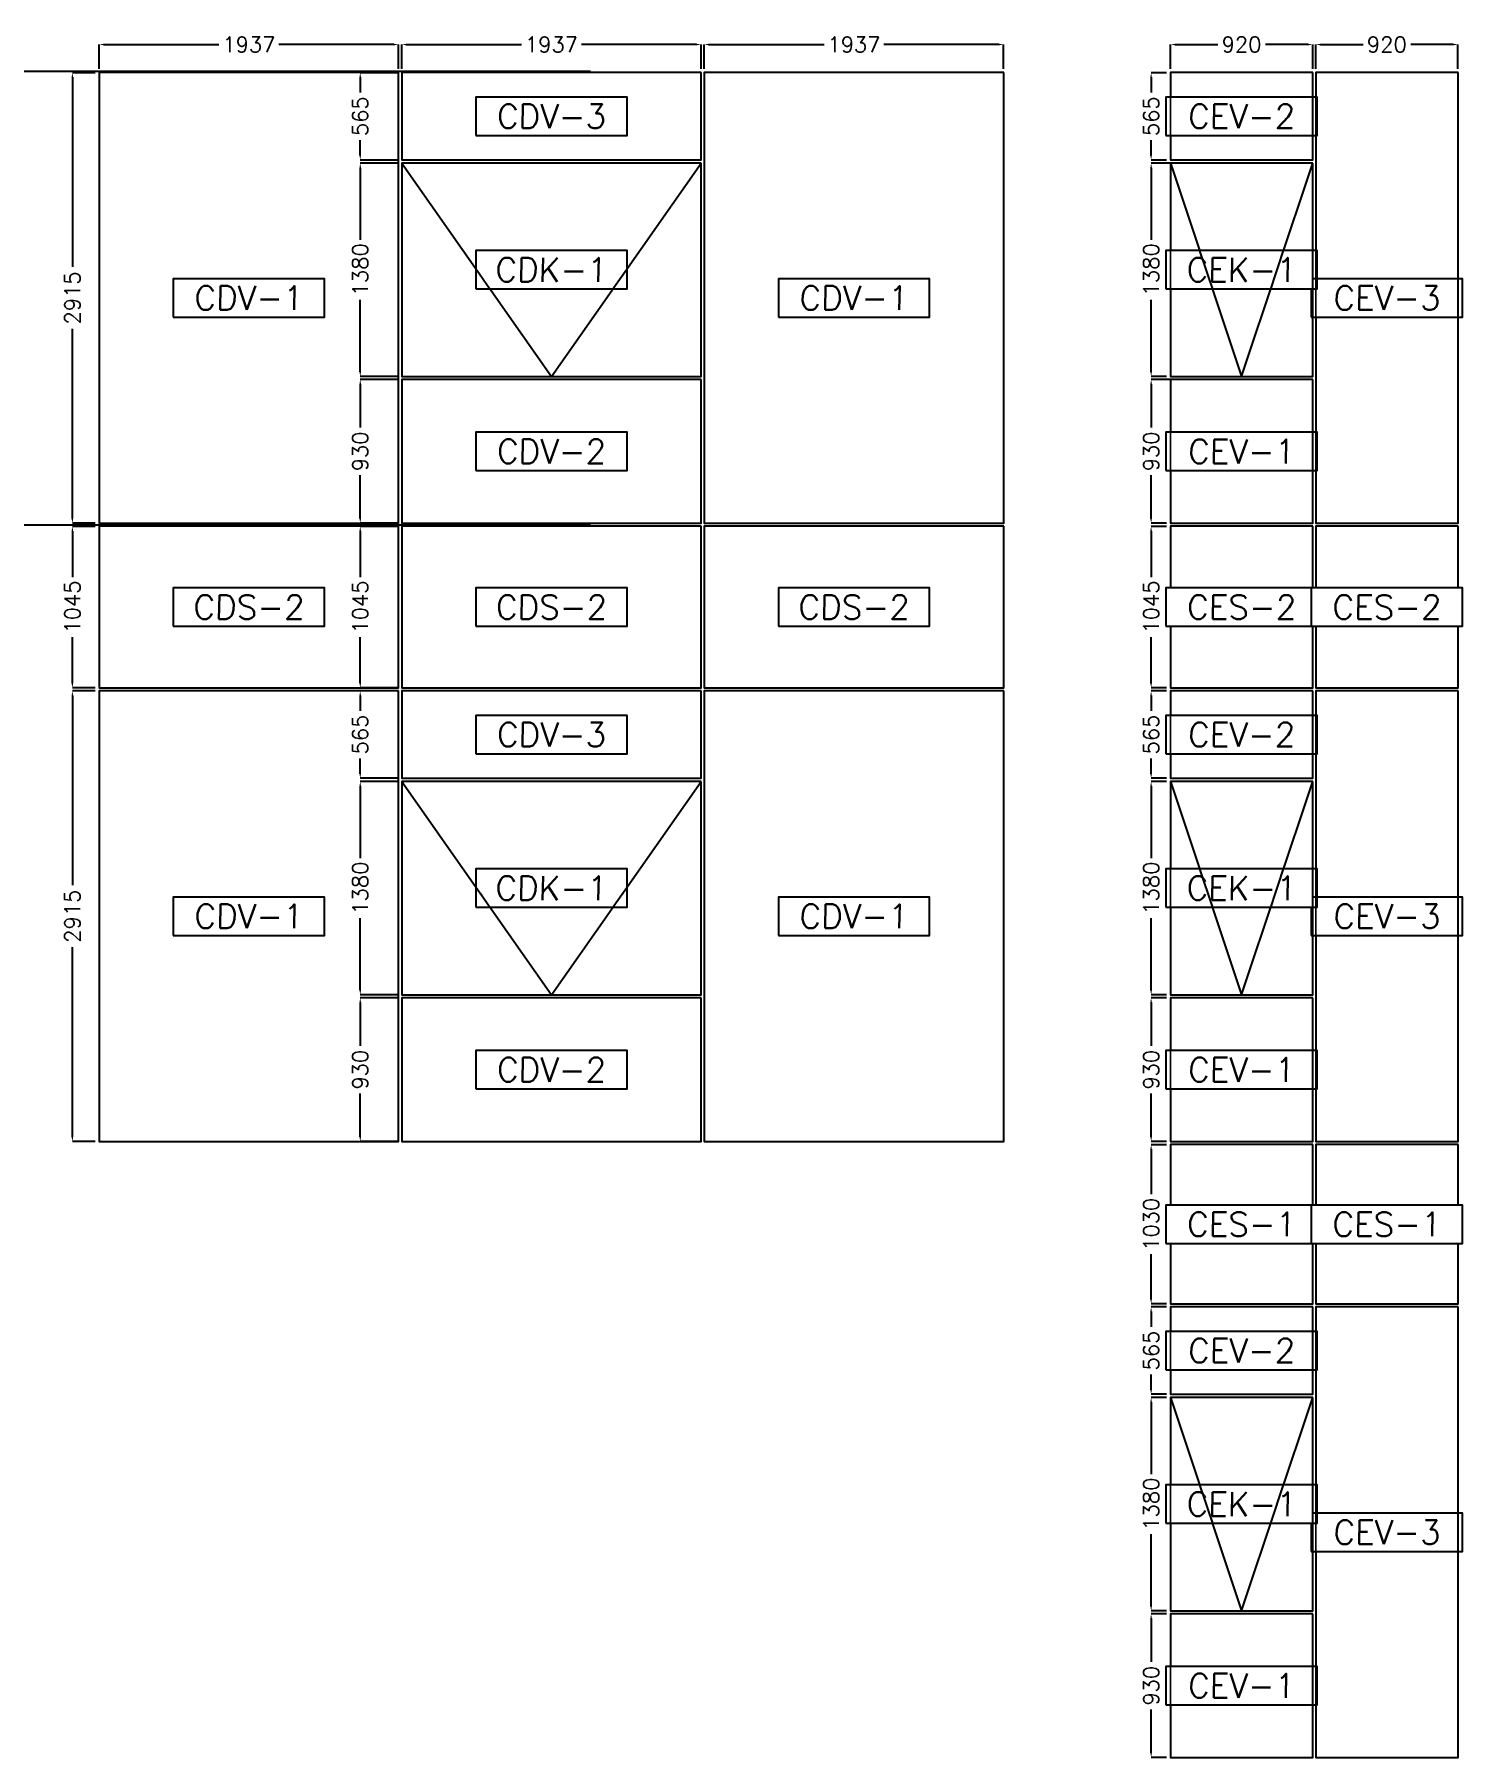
# Model space of a CAD drawing. Header units: millimetres. Extents: x -33420 to 34864, y -1491 to 37154.
# Drawn here: x 24457 to 33694, y 24224 to 35371 of the extents above; entities that cross this region are included whole.
import ezdxf

# ---------------------------------------------------------------- set-up
doc = ezdxf.new("R2010")
doc.units = ezdxf.units.MM
doc.layers.add('- ÖLÇÜ', color=7, linetype='Continuous', lineweight=9)
for name, color, linetype in [('--- CEPHE KANAT CAM', 80, 'Continuous'), ('--- CEPHE VS-CAM', 140, 'Continuous'), ('--- KODLAMA', 7, 'Continuous')]:
    doc.layers.add(name, color=color, linetype=linetype)
doc.styles.add('RomanS', font='romans.shx')
doc.styles.add('STL', font='txt.shx', dxfattribs={"oblique": 1})
doc.dimstyles.new('KOMP-ÖLÇÜ', dxfattribs={"dimtxt": 50, "dimasz": 30, "dimexe": 0.18, "dimexo": 25, "dimgap": 25, "dimtad": 0, "dimdec": 0, "dimzin": 0, "dimdsep": 46, "dimtxsty": 'RomanS', "dimcen": 0.09, "dimclrt": 256, "dimadec": 0, "dimazin": 0, "dimtfac": 1, "dimtdec": 0, "dimtofl": 0, "dimtmove": 0, "dimatfit": 3, "dimfxl": 1, "dimtolj": 1, "dimtzin": 0, "dimarcsym": 0})

# ---------------------------------------------------------------- blocks, each defined once
blk = doc.blocks.new('*D375')
at = {"layer": '- ÖLÇÜ', "color": 0, "linetype": 'Continuous', "lineweight": -2, "transparency": 16777216}
for p, q in [((24850, 31124), (24702, 31124)), ((24702, 31094), (24702, 29868)), ((24702, 28239), (24702, 29466)), ((24850, 28209), (24702, 28209))]:
    blk.add_line(p, q, dxfattribs=at)
at = {"layer": '- ÖLÇÜ', "color": 0, "linetype": 'Continuous', "transparency": 16777216}
for points in [[(24697, 31094), (24707, 31094), (24702, 31124)], [(24697, 28239), (24707, 28239), (24702, 28209)]]:
    blk.add_solid(points, dxfattribs=at)
at = {"layer": 'Defpoints', "color": 0, "linetype": 'Continuous', "transparency": 16777216}
for p in [(24702, 31124), (24875, 31124), (24875, 28209)]:
    blk.add_point(p, dxfattribs=at)
at = {"layer": '- ÖLÇÜ', "linetype": 'Continuous', "transparency": 16777216, "insert": (24702, 29667), "char_height": 100, "attachment_point": 5, "rotation": 90, "style": 'RomanS'}
blk.add_mtext('\\A1;2915', dxfattribs=at)
blk = doc.blocks.new('*D305')
at = {"layer": '- ÖLÇÜ', "color": 0, "linetype": 'Continuous', "lineweight": -2, "transparency": 16777216}
for p, q in [((24850, 32189), (24702, 32189)), ((24702, 32159), (24702, 31861)), ((24702, 31174), (24702, 31473)), ((24850, 31144), (24702, 31144))]:
    blk.add_line(p, q, dxfattribs=at)
at = {"layer": '- ÖLÇÜ', "color": 0, "linetype": 'Continuous', "transparency": 16777216}
for points in [[(24697, 32159), (24707, 32159), (24702, 32189)], [(24697, 31174), (24707, 31174), (24702, 31144)]]:
    blk.add_solid(points, dxfattribs=at)
at = {"layer": 'Defpoints', "color": 0, "linetype": 'Continuous', "transparency": 16777216}
for p in [(24702, 32189), (24875, 32189), (24875, 31144)]:
    blk.add_point(p, dxfattribs=at)
at = {"layer": '- ÖLÇÜ', "linetype": 'Continuous', "transparency": 16777216, "insert": (24702, 31667), "char_height": 100, "attachment_point": 5, "rotation": 90, "style": 'RomanS'}
blk.add_mtext('\\A1;1045', dxfattribs=at)
blk = doc.blocks.new('*D14')
at = {"layer": '- ÖLÇÜ', "color": 0, "linetype": 'Continuous', "lineweight": -2, "transparency": 16777216}
for p, q in [((24875, 35149), (24875, 35306)), ((24905, 35306), (25650, 35306)), ((26782, 35306), (26038, 35306)), ((26812, 35149), (26812, 35306))]:
    blk.add_line(p, q, dxfattribs=at)
at = {"layer": '- ÖLÇÜ', "color": 0, "linetype": 'Continuous', "transparency": 16777216}
for points in [[(24905, 35311), (24905, 35301), (24875, 35306)], [(26782, 35311), (26782, 35301), (26812, 35306)]]:
    blk.add_solid(points, dxfattribs=at)
at = {"layer": 'Defpoints', "color": 0, "linetype": 'Continuous', "transparency": 16777216}
for p in [(26812, 35306), (24875, 35124), (26812, 35124)]:
    blk.add_point(p, dxfattribs=at)
at = {"layer": '- ÖLÇÜ', "linetype": 'Continuous', "transparency": 16777216, "insert": (25844, 35306), "char_height": 100, "attachment_point": 5, "style": 'RomanS'}
blk.add_mtext('\\A1;1937', dxfattribs=at)
blk = doc.blocks.new('*D306')
at = {"layer": '- ÖLÇÜ', "color": 0, "linetype": 'Continuous', "lineweight": -2, "transparency": 16777216}
for p, q in [((26832, 35149), (26832, 35306)), ((26862, 35306), (27607, 35306)), ((28739, 35306), (27995, 35306)), ((28769, 35149), (28769, 35306))]:
    blk.add_line(p, q, dxfattribs=at)
at = {"layer": '- ÖLÇÜ', "color": 0, "linetype": 'Continuous', "transparency": 16777216}
for points in [[(26862, 35311), (26862, 35301), (26832, 35306)], [(28739, 35311), (28739, 35301), (28769, 35306)]]:
    blk.add_solid(points, dxfattribs=at)
at = {"layer": 'Defpoints', "color": 0, "linetype": 'Continuous', "transparency": 16777216}
for p in [(28769, 35306), (26832, 35124), (28769, 35124)]:
    blk.add_point(p, dxfattribs=at)
at = {"layer": '- ÖLÇÜ', "linetype": 'Continuous', "transparency": 16777216, "insert": (27801, 35306), "char_height": 100, "attachment_point": 5, "style": 'RomanS'}
blk.add_mtext('\\A1;1937', dxfattribs=at)
blk = doc.blocks.new('*D307')
at = {"layer": '- ÖLÇÜ', "color": 0, "linetype": 'Continuous', "lineweight": -2, "transparency": 16777216}
for p, q in [((28789, 35149), (28789, 35306)), ((28819, 35306), (29564, 35306)), ((30696, 35306), (29952, 35306)), ((30726, 35149), (30726, 35306))]:
    blk.add_line(p, q, dxfattribs=at)
at = {"layer": '- ÖLÇÜ', "color": 0, "linetype": 'Continuous', "transparency": 16777216}
for points in [[(28819, 35311), (28819, 35301), (28789, 35306)], [(30696, 35311), (30696, 35301), (30726, 35306)]]:
    blk.add_solid(points, dxfattribs=at)
at = {"layer": 'Defpoints', "color": 0, "linetype": 'Continuous', "transparency": 16777216}
for p in [(30726, 35306), (28789, 35124), (30726, 35124)]:
    blk.add_point(p, dxfattribs=at)
at = {"layer": '- ÖLÇÜ', "linetype": 'Continuous', "transparency": 16777216, "insert": (29758, 35306), "char_height": 100, "attachment_point": 5, "style": 'RomanS'}
blk.add_mtext('\\A1;1937', dxfattribs=at)
blk = doc.blocks.new('*D308')
at = {"layer": '- ÖLÇÜ', "color": 0, "linetype": 'Continuous', "lineweight": -2, "transparency": 16777216}
for p, q in [((31805, 35149), (31805, 35306)), ((31835, 35306), (32112, 35306)), ((32695, 35306), (32419, 35306)), ((32725, 35149), (32725, 35306))]:
    blk.add_line(p, q, dxfattribs=at)
at = {"layer": '- ÖLÇÜ', "color": 0, "linetype": 'Continuous', "transparency": 16777216}
for points in [[(31835, 35311), (31835, 35301), (31805, 35306)], [(32695, 35311), (32695, 35301), (32725, 35306)]]:
    blk.add_solid(points, dxfattribs=at)
at = {"layer": 'Defpoints', "color": 0, "linetype": 'Continuous', "transparency": 16777216}
for p in [(32725, 35306), (31805, 35124), (32725, 35124)]:
    blk.add_point(p, dxfattribs=at)
at = {"layer": '- ÖLÇÜ', "linetype": 'Continuous', "transparency": 16777216, "insert": (32265, 35306), "char_height": 100, "attachment_point": 5, "style": 'RomanS'}
blk.add_mtext('\\A1;920', dxfattribs=at)
blk = doc.blocks.new('*D309')
at = {"layer": '- ÖLÇÜ', "color": 0, "linetype": 'Continuous', "lineweight": -2, "transparency": 16777216}
for p, q in [((32745, 35149), (32745, 35306)), ((32775, 35306), (33052, 35306)), ((33635, 35306), (33359, 35306)), ((33665, 35149), (33665, 35306))]:
    blk.add_line(p, q, dxfattribs=at)
at = {"layer": '- ÖLÇÜ', "color": 0, "linetype": 'Continuous', "transparency": 16777216}
for points in [[(32775, 35311), (32775, 35301), (32745, 35306)], [(33635, 35311), (33635, 35301), (33665, 35306)]]:
    blk.add_solid(points, dxfattribs=at)
at = {"layer": 'Defpoints', "color": 0, "linetype": 'Continuous', "transparency": 16777216}
for p in [(33665, 35306), (32745, 35124), (33665, 35124)]:
    blk.add_point(p, dxfattribs=at)
at = {"layer": '- ÖLÇÜ', "linetype": 'Continuous', "transparency": 16777216, "insert": (33205, 35306), "char_height": 100, "attachment_point": 5, "style": 'RomanS'}
blk.add_mtext('\\A1;920', dxfattribs=at)
blk = doc.blocks.new('*D15')
at = {"layer": '- ÖLÇÜ', "color": 0, "linetype": 'Continuous', "lineweight": -2, "transparency": 16777216}
for p, q in [((24850, 35124), (24702, 35124)), ((24702, 35094), (24702, 33868)), ((24702, 32239), (24702, 33466)), ((24850, 32209), (24702, 32209))]:
    blk.add_line(p, q, dxfattribs=at)
at = {"layer": '- ÖLÇÜ', "color": 0, "linetype": 'Continuous', "transparency": 16777216}
for points in [[(24697, 35094), (24707, 35094), (24702, 35124)], [(24697, 32239), (24707, 32239), (24702, 32209)]]:
    blk.add_solid(points, dxfattribs=at)
at = {"layer": 'Defpoints', "color": 0, "linetype": 'Continuous', "transparency": 16777216}
for p in [(24702, 35124), (24875, 35124), (24875, 32209)]:
    blk.add_point(p, dxfattribs=at)
at = {"layer": '- ÖLÇÜ', "linetype": 'Continuous', "transparency": 16777216, "insert": (24702, 33667), "char_height": 100, "attachment_point": 5, "rotation": 90, "style": 'RomanS'}
blk.add_mtext('\\A1;2915', dxfattribs=at)
blk = doc.blocks.new('*D318')
at = {"layer": '- ÖLÇÜ', "color": 0, "linetype": 'Continuous', "lineweight": -2, "transparency": 16777216}
for p, q in [((26807, 29139), (26564, 29139)), ((26564, 29109), (26564, 28828)), ((26564, 28239), (26564, 28521)), ((26807, 28209), (26564, 28209))]:
    blk.add_line(p, q, dxfattribs=at)
at = {"layer": '- ÖLÇÜ', "color": 0, "linetype": 'Continuous', "transparency": 16777216}
for points in [[(26559, 29109), (26569, 29109), (26564, 29139)], [(26559, 28239), (26569, 28239), (26564, 28209)]]:
    blk.add_solid(points, dxfattribs=at)
at = {"layer": 'Defpoints', "color": 0, "linetype": 'Continuous', "transparency": 16777216}
for p in [(26564, 29139), (26832, 29139), (26832, 28209)]:
    blk.add_point(p, dxfattribs=at)
at = {"layer": '- ÖLÇÜ', "linetype": 'Continuous', "transparency": 16777216, "insert": (26564, 28674), "char_height": 100, "attachment_point": 5, "rotation": 90, "style": 'RomanS'}
blk.add_mtext('\\A1;930', dxfattribs=at)
blk = doc.blocks.new('*D319')
at = {"layer": '- ÖLÇÜ', "color": 0, "linetype": 'Continuous', "lineweight": -2, "transparency": 16777216}
for p, q in [((26807, 30539), (26564, 30539)), ((26564, 30509), (26564, 30043)), ((26564, 29189), (26564, 29655)), ((26807, 29159), (26564, 29159))]:
    blk.add_line(p, q, dxfattribs=at)
at = {"layer": '- ÖLÇÜ', "color": 0, "linetype": 'Continuous', "transparency": 16777216}
for points in [[(26559, 30509), (26569, 30509), (26564, 30539)], [(26559, 29189), (26569, 29189), (26564, 29159)]]:
    blk.add_solid(points, dxfattribs=at)
at = {"layer": 'Defpoints', "color": 0, "linetype": 'Continuous', "transparency": 16777216}
for p in [(26564, 30539), (26832, 30539), (26832, 29159)]:
    blk.add_point(p, dxfattribs=at)
at = {"layer": '- ÖLÇÜ', "linetype": 'Continuous', "transparency": 16777216, "insert": (26564, 29849), "char_height": 100, "attachment_point": 5, "rotation": 90, "style": 'RomanS'}
blk.add_mtext('\\A1;1380', dxfattribs=at)
blk = doc.blocks.new('*D320')
at = {"layer": '- ÖLÇÜ', "color": 0, "linetype": 'Continuous', "lineweight": -2, "transparency": 16777216}
for p, q in [((26807, 31124), (26564, 31124)), ((26564, 31094), (26564, 30995)), ((26564, 30589), (26564, 30688)), ((26807, 30559), (26564, 30559))]:
    blk.add_line(p, q, dxfattribs=at)
at = {"layer": '- ÖLÇÜ', "color": 0, "linetype": 'Continuous', "transparency": 16777216}
for points in [[(26559, 31094), (26569, 31094), (26564, 31124)], [(26559, 30589), (26569, 30589), (26564, 30559)]]:
    blk.add_solid(points, dxfattribs=at)
at = {"layer": 'Defpoints', "color": 0, "linetype": 'Continuous', "transparency": 16777216}
for p in [(26564, 31124), (26832, 31124), (26832, 30559)]:
    blk.add_point(p, dxfattribs=at)
at = {"layer": '- ÖLÇÜ', "linetype": 'Continuous', "transparency": 16777216, "insert": (26564, 30842), "char_height": 100, "attachment_point": 5, "rotation": 90, "style": 'RomanS'}
blk.add_mtext('\\A1;565', dxfattribs=at)
blk = doc.blocks.new('*D321')
at = {"layer": '- ÖLÇÜ', "color": 0, "linetype": 'Continuous', "lineweight": -2, "transparency": 16777216}
for p, q in [((26807, 32189), (26564, 32189)), ((26564, 32159), (26564, 31861)), ((26564, 31174), (26564, 31473)), ((26807, 31144), (26564, 31144))]:
    blk.add_line(p, q, dxfattribs=at)
at = {"layer": '- ÖLÇÜ', "color": 0, "linetype": 'Continuous', "transparency": 16777216}
for points in [[(26559, 32159), (26569, 32159), (26564, 32189)], [(26559, 31174), (26569, 31174), (26564, 31144)]]:
    blk.add_solid(points, dxfattribs=at)
at = {"layer": 'Defpoints', "color": 0, "linetype": 'Continuous', "transparency": 16777216}
for p in [(26564, 32189), (26832, 32189), (26832, 31144)]:
    blk.add_point(p, dxfattribs=at)
at = {"layer": '- ÖLÇÜ', "linetype": 'Continuous', "transparency": 16777216, "insert": (26564, 31667), "char_height": 100, "attachment_point": 5, "rotation": 90, "style": 'RomanS'}
blk.add_mtext('\\A1;1045', dxfattribs=at)
blk = doc.blocks.new('*D322')
at = {"layer": '- ÖLÇÜ', "color": 0, "linetype": 'Continuous', "lineweight": -2, "transparency": 16777216}
for p, q in [((26807, 33139), (26564, 33139)), ((26564, 33109), (26564, 32828)), ((26564, 32239), (26564, 32521)), ((26807, 32209), (26564, 32209))]:
    blk.add_line(p, q, dxfattribs=at)
at = {"layer": '- ÖLÇÜ', "color": 0, "linetype": 'Continuous', "transparency": 16777216}
for points in [[(26559, 33109), (26569, 33109), (26564, 33139)], [(26559, 32239), (26569, 32239), (26564, 32209)]]:
    blk.add_solid(points, dxfattribs=at)
at = {"layer": 'Defpoints', "color": 0, "linetype": 'Continuous', "transparency": 16777216}
for p in [(26564, 33139), (26832, 33139), (26832, 32209)]:
    blk.add_point(p, dxfattribs=at)
at = {"layer": '- ÖLÇÜ', "linetype": 'Continuous', "transparency": 16777216, "insert": (26564, 32674), "char_height": 100, "attachment_point": 5, "rotation": 90, "style": 'RomanS'}
blk.add_mtext('\\A1;930', dxfattribs=at)
blk = doc.blocks.new('*D323')
at = {"layer": '- ÖLÇÜ', "color": 0, "linetype": 'Continuous', "lineweight": -2, "transparency": 16777216}
for p, q in [((26807, 34539), (26564, 34539)), ((26564, 34509), (26564, 34043)), ((26564, 33189), (26564, 33655)), ((26807, 33159), (26564, 33159))]:
    blk.add_line(p, q, dxfattribs=at)
at = {"layer": '- ÖLÇÜ', "color": 0, "linetype": 'Continuous', "transparency": 16777216}
for points in [[(26559, 34509), (26569, 34509), (26564, 34539)], [(26559, 33189), (26569, 33189), (26564, 33159)]]:
    blk.add_solid(points, dxfattribs=at)
at = {"layer": 'Defpoints', "color": 0, "linetype": 'Continuous', "transparency": 16777216}
for p in [(26564, 34539), (26832, 34539), (26832, 33159)]:
    blk.add_point(p, dxfattribs=at)
at = {"layer": '- ÖLÇÜ', "linetype": 'Continuous', "transparency": 16777216, "insert": (26564, 33849), "char_height": 100, "attachment_point": 5, "rotation": 90, "style": 'RomanS'}
blk.add_mtext('\\A1;1380', dxfattribs=at)
blk = doc.blocks.new('*D324')
at = {"layer": '- ÖLÇÜ', "color": 0, "linetype": 'Continuous', "lineweight": -2, "transparency": 16777216}
for p, q in [((26807, 35124), (26564, 35124)), ((26564, 35094), (26564, 34995)), ((26564, 34589), (26564, 34688)), ((26807, 34559), (26564, 34559))]:
    blk.add_line(p, q, dxfattribs=at)
at = {"layer": '- ÖLÇÜ', "color": 0, "linetype": 'Continuous', "transparency": 16777216}
for points in [[(26559, 35094), (26569, 35094), (26564, 35124)], [(26559, 34589), (26569, 34589), (26564, 34559)]]:
    blk.add_solid(points, dxfattribs=at)
at = {"layer": 'Defpoints', "color": 0, "linetype": 'Continuous', "transparency": 16777216}
for p in [(26564, 35124), (26832, 35124), (26832, 34559)]:
    blk.add_point(p, dxfattribs=at)
at = {"layer": '- ÖLÇÜ', "linetype": 'Continuous', "transparency": 16777216, "insert": (26564, 34842), "char_height": 100, "attachment_point": 5, "rotation": 90, "style": 'RomanS'}
blk.add_mtext('\\A1;565', dxfattribs=at)
blk = doc.blocks.new('*D325')
at = {"layer": '- ÖLÇÜ', "color": 0, "linetype": 'Continuous', "lineweight": -2, "transparency": 16777216}
for p, q in [((31780, 25154), (31680, 25154)), ((31680, 25124), (31680, 24843)), ((31680, 24254), (31680, 24536)), ((31780, 24224), (31680, 24224))]:
    blk.add_line(p, q, dxfattribs=at)
at = {"layer": '- ÖLÇÜ', "color": 0, "linetype": 'Continuous', "transparency": 16777216}
for points in [[(31675, 25124), (31685, 25124), (31680, 25154)], [(31675, 24254), (31685, 24254), (31680, 24224)]]:
    blk.add_solid(points, dxfattribs=at)
at = {"layer": 'Defpoints', "color": 0, "linetype": 'Continuous', "transparency": 16777216}
for p in [(31680, 25154), (31805, 25154), (31805, 24224)]:
    blk.add_point(p, dxfattribs=at)
at = {"layer": '- ÖLÇÜ', "linetype": 'Continuous', "transparency": 16777216, "insert": (31680, 24689), "char_height": 100, "attachment_point": 5, "rotation": 90, "style": 'RomanS'}
blk.add_mtext('\\A1;930', dxfattribs=at)
blk = doc.blocks.new('*D326')
at = {"layer": '- ÖLÇÜ', "color": 0, "linetype": 'Continuous', "lineweight": -2, "transparency": 16777216}
for p, q in [((31780, 26554), (31680, 26554)), ((31680, 26524), (31680, 26058)), ((31680, 25204), (31680, 25670)), ((31780, 25174), (31680, 25174))]:
    blk.add_line(p, q, dxfattribs=at)
at = {"layer": '- ÖLÇÜ', "color": 0, "linetype": 'Continuous', "transparency": 16777216}
for points in [[(31675, 26524), (31685, 26524), (31680, 26554)], [(31675, 25204), (31685, 25204), (31680, 25174)]]:
    blk.add_solid(points, dxfattribs=at)
at = {"layer": 'Defpoints', "color": 0, "linetype": 'Continuous', "transparency": 16777216}
for p in [(31680, 26554), (31805, 26554), (31805, 25174)]:
    blk.add_point(p, dxfattribs=at)
at = {"layer": '- ÖLÇÜ', "linetype": 'Continuous', "transparency": 16777216, "insert": (31680, 25864), "char_height": 100, "attachment_point": 5, "rotation": 90, "style": 'RomanS'}
blk.add_mtext('\\A1;1380', dxfattribs=at)
blk = doc.blocks.new('*D327')
at = {"layer": '- ÖLÇÜ', "color": 0, "linetype": 'Continuous', "lineweight": -2, "transparency": 16777216}
for p, q in [((31780, 27139), (31680, 27139)), ((31680, 27109), (31680, 27010)), ((31680, 26604), (31680, 26703)), ((31780, 26574), (31680, 26574))]:
    blk.add_line(p, q, dxfattribs=at)
at = {"layer": '- ÖLÇÜ', "color": 0, "linetype": 'Continuous', "transparency": 16777216}
for points in [[(31675, 27109), (31685, 27109), (31680, 27139)], [(31675, 26604), (31685, 26604), (31680, 26574)]]:
    blk.add_solid(points, dxfattribs=at)
at = {"layer": 'Defpoints', "color": 0, "linetype": 'Continuous', "transparency": 16777216}
for p in [(31680, 27139), (31805, 27139), (31805, 26574)]:
    blk.add_point(p, dxfattribs=at)
at = {"layer": '- ÖLÇÜ', "linetype": 'Continuous', "transparency": 16777216, "insert": (31680, 26857), "char_height": 100, "attachment_point": 5, "rotation": 90, "style": 'RomanS'}
blk.add_mtext('\\A1;565', dxfattribs=at)
blk = doc.blocks.new('*D328')
at = {"layer": '- ÖLÇÜ', "color": 0, "linetype": 'Continuous', "lineweight": -2, "transparency": 16777216}
for p, q in [((31780, 28189), (31680, 28189)), ((31680, 28159), (31680, 27868)), ((31680, 27189), (31680, 27480)), ((31780, 27159), (31680, 27159))]:
    blk.add_line(p, q, dxfattribs=at)
at = {"layer": '- ÖLÇÜ', "color": 0, "linetype": 'Continuous', "transparency": 16777216}
for points in [[(31675, 28159), (31685, 28159), (31680, 28189)], [(31675, 27189), (31685, 27189), (31680, 27159)]]:
    blk.add_solid(points, dxfattribs=at)
at = {"layer": 'Defpoints', "color": 0, "linetype": 'Continuous', "transparency": 16777216}
for p in [(31680, 28189), (31805, 28189), (31805, 27159)]:
    blk.add_point(p, dxfattribs=at)
at = {"layer": '- ÖLÇÜ', "linetype": 'Continuous', "transparency": 16777216, "insert": (31680, 27674), "char_height": 100, "attachment_point": 5, "rotation": 90, "style": 'RomanS'}
blk.add_mtext('\\A1;1030', dxfattribs=at)
blk = doc.blocks.new('*D329')
at = {"layer": '- ÖLÇÜ', "color": 0, "linetype": 'Continuous', "lineweight": -2, "transparency": 16777216}
for p, q in [((31780, 29139), (31680, 29139)), ((31680, 29109), (31680, 28828)), ((31680, 28239), (31680, 28521)), ((31780, 28209), (31680, 28209))]:
    blk.add_line(p, q, dxfattribs=at)
at = {"layer": '- ÖLÇÜ', "color": 0, "linetype": 'Continuous', "transparency": 16777216}
for points in [[(31675, 29109), (31685, 29109), (31680, 29139)], [(31675, 28239), (31685, 28239), (31680, 28209)]]:
    blk.add_solid(points, dxfattribs=at)
at = {"layer": 'Defpoints', "color": 0, "linetype": 'Continuous', "transparency": 16777216}
for p in [(31680, 29139), (31805, 29139), (31805, 28209)]:
    blk.add_point(p, dxfattribs=at)
at = {"layer": '- ÖLÇÜ', "linetype": 'Continuous', "transparency": 16777216, "insert": (31680, 28674), "char_height": 100, "attachment_point": 5, "rotation": 90, "style": 'RomanS'}
blk.add_mtext('\\A1;930', dxfattribs=at)
blk = doc.blocks.new('*D330')
at = {"layer": '- ÖLÇÜ', "color": 0, "linetype": 'Continuous', "lineweight": -2, "transparency": 16777216}
for p, q in [((31780, 30539), (31680, 30539)), ((31680, 30509), (31680, 30043)), ((31680, 29189), (31680, 29655)), ((31780, 29159), (31680, 29159))]:
    blk.add_line(p, q, dxfattribs=at)
at = {"layer": '- ÖLÇÜ', "color": 0, "linetype": 'Continuous', "transparency": 16777216}
for points in [[(31675, 30509), (31685, 30509), (31680, 30539)], [(31675, 29189), (31685, 29189), (31680, 29159)]]:
    blk.add_solid(points, dxfattribs=at)
at = {"layer": 'Defpoints', "color": 0, "linetype": 'Continuous', "transparency": 16777216}
for p in [(31680, 30539), (31805, 30539), (31805, 29159)]:
    blk.add_point(p, dxfattribs=at)
at = {"layer": '- ÖLÇÜ', "linetype": 'Continuous', "transparency": 16777216, "insert": (31680, 29849), "char_height": 100, "attachment_point": 5, "rotation": 90, "style": 'RomanS'}
blk.add_mtext('\\A1;1380', dxfattribs=at)
blk = doc.blocks.new('*D331')
at = {"layer": '- ÖLÇÜ', "color": 0, "linetype": 'Continuous', "lineweight": -2, "transparency": 16777216}
for p, q in [((31780, 31124), (31680, 31124)), ((31680, 31094), (31680, 30995)), ((31680, 30589), (31680, 30688)), ((31780, 30559), (31680, 30559))]:
    blk.add_line(p, q, dxfattribs=at)
at = {"layer": '- ÖLÇÜ', "color": 0, "linetype": 'Continuous', "transparency": 16777216}
for points in [[(31675, 31094), (31685, 31094), (31680, 31124)], [(31675, 30589), (31685, 30589), (31680, 30559)]]:
    blk.add_solid(points, dxfattribs=at)
at = {"layer": 'Defpoints', "color": 0, "linetype": 'Continuous', "transparency": 16777216}
for p in [(31680, 31124), (31805, 31124), (31805, 30559)]:
    blk.add_point(p, dxfattribs=at)
at = {"layer": '- ÖLÇÜ', "linetype": 'Continuous', "transparency": 16777216, "insert": (31680, 30842), "char_height": 100, "attachment_point": 5, "rotation": 90, "style": 'RomanS'}
blk.add_mtext('\\A1;565', dxfattribs=at)
blk = doc.blocks.new('*D332')
at = {"layer": '- ÖLÇÜ', "color": 0, "linetype": 'Continuous', "lineweight": -2, "transparency": 16777216}
for p, q in [((31780, 32189), (31680, 32189)), ((31680, 32159), (31680, 31861)), ((31680, 31174), (31680, 31473)), ((31780, 31144), (31680, 31144))]:
    blk.add_line(p, q, dxfattribs=at)
at = {"layer": '- ÖLÇÜ', "color": 0, "linetype": 'Continuous', "transparency": 16777216}
for points in [[(31675, 32159), (31685, 32159), (31680, 32189)], [(31675, 31174), (31685, 31174), (31680, 31144)]]:
    blk.add_solid(points, dxfattribs=at)
at = {"layer": 'Defpoints', "color": 0, "linetype": 'Continuous', "transparency": 16777216}
for p in [(31680, 32189), (31805, 32189), (31805, 31144)]:
    blk.add_point(p, dxfattribs=at)
at = {"layer": '- ÖLÇÜ', "linetype": 'Continuous', "transparency": 16777216, "insert": (31680, 31667), "char_height": 100, "attachment_point": 5, "rotation": 90, "style": 'RomanS'}
blk.add_mtext('\\A1;1045', dxfattribs=at)
blk = doc.blocks.new('*D333')
at = {"layer": '- ÖLÇÜ', "color": 0, "linetype": 'Continuous', "lineweight": -2, "transparency": 16777216}
for p, q in [((32700, 33139), (31680, 33139)), ((31680, 33109), (31680, 32828)), ((31680, 32239), (31680, 32521)), ((31780, 32209), (31680, 32209))]:
    blk.add_line(p, q, dxfattribs=at)
at = {"layer": '- ÖLÇÜ', "color": 0, "linetype": 'Continuous', "transparency": 16777216}
for points in [[(31675, 33109), (31685, 33109), (31680, 33139)], [(31675, 32239), (31685, 32239), (31680, 32209)]]:
    blk.add_solid(points, dxfattribs=at)
at = {"layer": 'Defpoints', "color": 0, "linetype": 'Continuous', "transparency": 16777216}
for p in [(31680, 33139), (32725, 33139), (31805, 32209)]:
    blk.add_point(p, dxfattribs=at)
at = {"layer": '- ÖLÇÜ', "linetype": 'Continuous', "transparency": 16777216, "insert": (31680, 32674), "char_height": 100, "attachment_point": 5, "rotation": 90, "style": 'RomanS'}
blk.add_mtext('\\A1;930', dxfattribs=at)
blk = doc.blocks.new('*D334')
at = {"layer": '- ÖLÇÜ', "color": 0, "linetype": 'Continuous', "lineweight": -2, "transparency": 16777216}
for p, q in [((32700, 34539), (31680, 34539)), ((31680, 34509), (31680, 34043)), ((31680, 33189), (31680, 33655)), ((31780, 33159), (31680, 33159))]:
    blk.add_line(p, q, dxfattribs=at)
at = {"layer": '- ÖLÇÜ', "color": 0, "linetype": 'Continuous', "transparency": 16777216}
for points in [[(31675, 34509), (31685, 34509), (31680, 34539)], [(31675, 33189), (31685, 33189), (31680, 33159)]]:
    blk.add_solid(points, dxfattribs=at)
at = {"layer": 'Defpoints', "color": 0, "linetype": 'Continuous', "transparency": 16777216}
for p in [(31680, 34539), (32725, 34539), (31805, 33159)]:
    blk.add_point(p, dxfattribs=at)
at = {"layer": '- ÖLÇÜ', "linetype": 'Continuous', "transparency": 16777216, "insert": (31680, 33849), "char_height": 100, "attachment_point": 5, "rotation": 90, "style": 'RomanS'}
blk.add_mtext('\\A1;1380', dxfattribs=at)
blk = doc.blocks.new('*D335')
at = {"layer": '- ÖLÇÜ', "color": 0, "linetype": 'Continuous', "lineweight": -2, "transparency": 16777216}
for p, q in [((31780, 35124), (31680, 35124)), ((31680, 35094), (31680, 34995)), ((31680, 34589), (31680, 34688)), ((31780, 34559), (31680, 34559))]:
    blk.add_line(p, q, dxfattribs=at)
at = {"layer": '- ÖLÇÜ', "color": 0, "linetype": 'Continuous', "transparency": 16777216}
for points in [[(31675, 35094), (31685, 35094), (31680, 35124)], [(31675, 34589), (31685, 34589), (31680, 34559)]]:
    blk.add_solid(points, dxfattribs=at)
at = {"layer": 'Defpoints', "color": 0, "linetype": 'Continuous', "transparency": 16777216}
for p in [(31680, 35124), (31805, 35124), (31805, 34559)]:
    blk.add_point(p, dxfattribs=at)
at = {"layer": '- ÖLÇÜ', "linetype": 'Continuous', "transparency": 16777216, "insert": (31680, 34842), "char_height": 100, "attachment_point": 5, "rotation": 90, "style": 'RomanS'}
blk.add_mtext('\\A1;565', dxfattribs=at)

msp = doc.modelspace()

# ---------------------------------------------------------------- linework, layer by layer
at = {"layer": '--- CEPHE VS-CAM', "linetype": 'Continuous'}
for points in [[(26812.25, 35124.27), (24875.25, 35124.27), (24875.25, 32209.33), (26812.25, 32209.33)], [(28769.25, 35124.27), (26832.25, 35124.27), (26832.25, 34559.27), (28769.25, 34559.27)], [(30726.25, 35124.27), (28789.25, 35124.27), (28789.25, 32209.33), (30726.25, 32209.33)], [(32725.18, 35124.27), (31805.18, 35124.27), (31805.18, 34559.27), (32725.18, 34559.27)], [(33665.18, 35124.27), (32745.18, 35124.27), (32745.18, 32209.33), (33665.18, 32209.33)], [(28769.25, 34539.27), (26832.25, 34539.27), (26832.25, 33159.27), (28769.25, 33159.27)], [(32725.18, 34539.27), (31805.18, 34539.27), (31805.18, 33159.27), (32725.18, 33159.27)], [(28769.25, 33139.27), (26832.25, 33139.27), (26832.25, 32209.33), (28769.25, 32209.33)], [(32725.18, 33139.27), (31805.18, 33139.27), (31805.18, 32209.33), (32725.18, 32209.33)], [(26812.25, 32189.33), (24875.25, 32189.33), (24875.25, 31144.27), (26812.25, 31144.27)], [(28769.25, 32189.33), (26832.25, 32189.33), (26832.25, 31144.27), (28769.25, 31144.27)], [(30726.25, 32189.33), (28789.25, 32189.33), (28789.25, 31144.27), (30726.25, 31144.27)], [(32725.18, 32189.33), (31805.18, 32189.33), (31805.18, 31144.27), (32725.18, 31144.27)], [(33665.18, 32189.33), (32745.18, 32189.33), (32745.18, 31144.27), (33665.18, 31144.27)], [(26812.25, 31124.27), (24875.25, 31124.27), (24875.25, 28209.33), (26812.25, 28209.33)], [(28769.25, 31124.27), (26832.25, 31124.27), (26832.25, 30559.27), (28769.25, 30559.27)], [(30726.25, 31124.27), (28789.25, 31124.27), (28789.25, 28209.33), (30726.25, 28209.33)], [(32725.18, 31124.27), (31805.18, 31124.27), (31805.18, 30559.27), (32725.18, 30559.27)], [(33665.18, 31124.27), (32745.18, 31124.27), (32745.18, 28209.33), (33665.18, 28209.33)], [(28769.25, 30539.27), (26832.25, 30539.27), (26832.25, 29159.27), (28769.25, 29159.27)], [(32725.18, 30539.27), (31805.18, 30539.27), (31805.18, 29159.27), (32725.18, 29159.27)], [(28769.25, 29139.27), (26832.25, 29139.27), (26832.25, 28209.33), (28769.25, 28209.33)], [(32725.18, 29139.27), (31805.18, 29139.27), (31805.18, 28209.33), (32725.18, 28209.33)], [(32725.18, 28189.33), (31805.18, 28189.33), (31805.18, 27159.27), (32725.18, 27159.27)], [(33665.18, 28189.33), (32745.18, 28189.33), (32745.18, 27159.27), (33665.18, 27159.27)], [(32725.18, 27139.27), (31805.18, 27139.27), (31805.18, 26574.22), (32725.18, 26574.22)], [(33665.18, 27139.27), (32745.18, 27139.27), (32745.18, 24224.28), (33665.18, 24224.28)], [(32725.18, 26554.22), (31805.18, 26554.22), (31805.18, 25174.22), (32725.18, 25174.22)], [(32725.18, 25154.22), (31805.18, 25154.22), (31805.18, 24224.28), (32725.18, 24224.28)]]:
    msp.add_lwpolyline(points, close=True, dxfattribs=at)
at = {"linetype": 'Continuous'}
for p, q in [((-18835.62, 35134.27), (28052.75, 35134.27)), ((-18835.62, 32199.33), (28052.75, 32199.33))]:
    msp.add_line(p, q, dxfattribs=at)

# ---------------------------------------------------------------- dimensions: what is measured, and where the dimension line sits
at = {"layer": '- ÖLÇÜ', "linetype": 'Continuous'}
for base, p1, p2, picture, middle in [((26812.25, 35305.62), (24875.25, 35124.27), (26812.25, 35124.27), '*D14', (25843.75, 35305.62)), ((28769.25, 35305.62), (26832.25, 35124.27), (28769.25, 35124.27), '*D306', (27800.75, 35305.62)), ((30726.25, 35305.62), (28789.25, 35124.27), (30726.25, 35124.27), '*D307', (29757.75, 35305.62)), ((32725.18, 35305.62), (31805.18, 35124.27), (32725.18, 35124.27), '*D308', (32265.18, 35305.62)), ((33665.18, 35305.62), (32745.18, 35124.27), (33665.18, 35124.27), '*D309', (33205.18, 35305.62))]:
    dim = msp.add_linear_dim(base=base, p1=p1, p2=p2, dimstyle='KOMP-ÖLÇÜ', override={"dimtxt": 100, "dimtmove": 1}, dxfattribs=at)
    dim.commit()
    dim.dimension.update_dxf_attribs({"geometry": picture, "text_midpoint": middle})
for base, p1, p2, override, picture, middle in [((24702.42, 35124.27), (24875.25, 32209.33), (24875.25, 35124.27), {"dimtxt": 100, "dimtmove": 1}, '*D15', (24702.42, 33666.8)), ((26564.46, 35124.27), (26832.25, 34559.27), (26832.25, 35124.27), {"dimtxt": 100, "dimtmove": 1}, '*D324', (26564.46, 34841.77)), ((31680.41, 35124.27), (31805.18, 34559.27), (31805.18, 35124.27), {"dimtxt": 100, "dimtmove": 1}, '*D335', (31680.41, 34841.77)), ((26564.46, 34539.27), (26832.25, 33159.27), (26832.25, 34539.27), {"dimtxt": 100, "dimtmove": 1}, '*D323', (26564.46, 33849.27)), ((31680.41, 34539.27), (31805.18, 33159.27), (32725.18, 34539.27), {"dimtxt": 100, "dimtmove": 1}, '*D334', (31680.41, 33849.27)), ((26564.46, 33139.27), (26832.25, 32209.33), (26832.25, 33139.27), {"dimtxt": 100, "dimtmove": 1}, '*D322', (26564.46, 32674.3)), ((31680.41, 33139.27), (31805.18, 32209.33), (32725.18, 33139.27), {"dimtxt": 100, "dimtmove": 1}, '*D333', (31680.41, 32674.3)), ((24702.42, 32189.33), (24875.25, 31144.27), (24875.25, 32189.33), {"dimtxt": 100}, '*D305', (24702.42, 31666.8)), ((26564.46, 32189.33), (26832.25, 31144.27), (26832.25, 32189.33), {"dimtxt": 100, "dimtmove": 1}, '*D321', (26564.46, 31666.8)), ((31680.41, 32189.33), (31805.18, 31144.27), (31805.18, 32189.33), {"dimtxt": 100, "dimtmove": 1}, '*D332', (31680.41, 31666.8)), ((24702.42, 31124.27), (24875.25, 28209.33), (24875.25, 31124.27), {"dimtxt": 100}, '*D375', (24702.42, 29666.8)), ((26564.46, 31124.27), (26832.25, 30559.27), (26832.25, 31124.27), {"dimtxt": 100, "dimtmove": 1}, '*D320', (26564.46, 30841.77)), ((31680.41, 31124.27), (31805.18, 30559.27), (31805.18, 31124.27), {"dimtxt": 100, "dimtmove": 1}, '*D331', (31680.41, 30841.77)), ((26564.46, 30539.27), (26832.25, 29159.27), (26832.25, 30539.27), {"dimtxt": 100, "dimtmove": 1}, '*D319', (26564.46, 29849.27)), ((31680.41, 30539.27), (31805.18, 29159.27), (31805.18, 30539.27), {"dimtxt": 100, "dimtmove": 1}, '*D330', (31680.41, 29849.27)), ((26564.46, 29139.27), (26832.25, 28209.33), (26832.25, 29139.27), {"dimtxt": 100, "dimtmove": 1}, '*D318', (26564.46, 28674.3)), ((31680.41, 29139.27), (31805.18, 28209.33), (31805.18, 29139.27), {"dimtxt": 100, "dimtmove": 1}, '*D329', (31680.41, 28674.3)), ((31680.41, 28189.33), (31805.18, 27159.27), (31805.18, 28189.33), {"dimtxt": 100, "dimtmove": 1}, '*D328', (31680.41, 27674.3)), ((31680.41, 27139.27), (31805.18, 26574.22), (31805.18, 27139.27), {"dimtxt": 100, "dimtmove": 1}, '*D327', (31680.41, 26856.75)), ((31680.41, 26554.22), (31805.18, 25174.22), (31805.18, 26554.22), {"dimtxt": 100, "dimtmove": 1}, '*D326', (31680.41, 25864.22)), ((31680.41, 25154.22), (31805.18, 24224.28), (31805.18, 25154.22), {"dimtxt": 100, "dimtmove": 1}, '*D325', (31680.41, 24689.25))]:
    dim = msp.add_linear_dim(base=base, p1=p1, p2=p2, angle=270, dimstyle='KOMP-ÖLÇÜ', override=override, dxfattribs=at)
    dim.commit()
    dim.dimension.update_dxf_attribs({"geometry": picture, "text_midpoint": middle})

# ---------------------------------------------------------------- next in the draw order: texts
at = {"layer": '--- KODLAMA', "linetype": 'Continuous', "char_height": 155.482, "attachment_point": 5, "style": 'STL', "bg_fill": 3, "box_fill_scale": 1.3, "bg_fill_color": 256, "bg_fill_transparency": 0}
for s, insert, width in [('CDV-3', (27800.6, 34841.77), 815.4643), ('CEV-2', (32265.03, 34841.77), 815.4643), ('CDK-1', (27800.6, 33849.27), 815.4643), ('CDV-1', (25843.6, 33666.8), 885.4428), ('CDV-1', (29757.6, 33666.8), 885.4428), ('CEV-3', (33205.03, 33666.8), 815.4643), ('CDV-2', (27800.6, 32674.3), 815.4643), ('CEV-1', (32265.03, 32674.28), 815.4643), ('CDS-2', (25843.6, 31666.8), 885.4428), ('CDS-2', (27800.6, 31666.8), 885.4428), ('CDS-2', (29757.6, 31666.8), 885.4428), ('CES-2', (32265.03, 31666.8), 885.4428), ('CDV-3', (27800.6, 30841.77), 815.4643), ('CEV-2', (32265.03, 30841.77), 815.4643), ('CDK-1', (27800.6, 29849.27), 815.4643), ('CDV-1', (25843.6, 29666.8), 885.4428), ('CDV-1', (29757.6, 29666.8), 885.4428), ('CEV-3', (33205.03, 29666.8), 815.4643), ('CDV-2', (27800.6, 28674.3), 815.4643), ('CEV-1', (32265.03, 28674.28), 815.4643), ('CES-1', (32265.03, 27674.3), 885.4428), ('CEV-2', (32265.03, 26856.75), 815.4643), ('CEV-3', (33205.03, 25681.78), 815.4643), ('CEV-1', (32265.03, 24689.25), 815.4643)]:
    msp.add_mtext(s, dxfattribs=dict(at, insert=insert, width=width))

# ---------------------------------------------------------------- next in the draw order: linework, layer by layer
at = {"layer": '--- CEPHE KANAT CAM', "linetype": 'Continuous'}
for p, q in [((26832.25, 34539.27), (27800.75, 33159.27)), ((27800.75, 33159.27), (28769.25, 34539.27)), ((26832.25, 30539.27), (27800.75, 29159.27)), ((27800.75, 29159.27), (28769.25, 30539.27))]:
    msp.add_line(p, q, dxfattribs=at)
at = {"layer": '--- KODLAMA', "linetype": 'Continuous'}
for points in [[(27311.75, 34717.39), (28289.76, 34717.39), (28289.76, 34966.16), (27311.75, 34966.16)], [(31776.18, 34717.39), (32754.19, 34717.39), (32754.19, 34966.16), (31776.18, 34966.16)], [(27311.75, 33724.89), (28289.76, 33724.89), (28289.76, 33973.66), (27311.75, 33973.66)], [(25354.75, 33542.41), (26332.76, 33542.41), (26332.76, 33791.19), (25354.75, 33791.19)], [(29268.75, 33542.41), (30246.76, 33542.41), (30246.76, 33791.19), (29268.75, 33791.19)], [(32716.18, 33542.41), (33694.19, 33542.41), (33694.19, 33791.19), (32716.18, 33791.19)], [(27311.75, 32549.91), (28289.76, 32549.91), (28289.76, 32798.69), (27311.75, 32798.69)], [(31776.18, 32549.89), (32754.19, 32549.89), (32754.19, 32798.66), (31776.18, 32798.66)], [(25354.75, 31542.41), (26332.76, 31542.41), (26332.76, 31791.19), (25354.75, 31791.19)], [(27311.75, 31542.41), (28289.76, 31542.41), (28289.76, 31791.19), (27311.75, 31791.19)], [(29268.75, 31542.41), (30246.76, 31542.41), (30246.76, 31791.19), (29268.75, 31791.19)], [(31776.18, 31542.41), (32754.19, 31542.41), (32754.19, 31791.19), (31776.18, 31791.19)], [(27311.75, 30717.39), (28289.76, 30717.39), (28289.76, 30966.16), (27311.75, 30966.16)], [(31776.18, 30717.39), (32754.19, 30717.39), (32754.19, 30966.16), (31776.18, 30966.16)], [(27311.75, 29724.89), (28289.76, 29724.89), (28289.76, 29973.66), (27311.75, 29973.66)], [(25354.75, 29542.41), (26332.76, 29542.41), (26332.76, 29791.19), (25354.75, 29791.19)], [(29268.75, 29542.41), (30246.76, 29542.41), (30246.76, 29791.19), (29268.75, 29791.19)], [(32716.18, 29542.41), (33694.19, 29542.41), (33694.19, 29791.19), (32716.18, 29791.19)], [(27311.75, 28549.91), (28289.76, 28549.91), (28289.76, 28798.69), (27311.75, 28798.69)], [(31776.18, 28549.89), (32754.19, 28549.89), (32754.19, 28798.66), (31776.18, 28798.66)], [(31776.18, 27549.91), (32754.19, 27549.91), (32754.19, 27798.69), (31776.18, 27798.69)], [(31776.18, 26732.36), (32754.19, 26732.36), (32754.19, 26981.13), (31776.18, 26981.13)], [(32716.18, 25557.39), (33694.19, 25557.39), (33694.19, 25806.16), (32716.18, 25806.16)], [(31776.18, 24564.86), (32754.19, 24564.86), (32754.19, 24813.64), (31776.18, 24813.64)]]:
    msp.add_lwpolyline(points, close=True, dxfattribs=at)

# ---------------------------------------------------------------- next in the draw order: texts
at = {"layer": '--- KODLAMA', "linetype": 'Continuous', "char_height": 155.482, "attachment_point": 5, "style": 'STL', "bg_fill": 3, "box_fill_scale": 1.3, "bg_fill_color": 256, "bg_fill_transparency": 0}
for s, insert, width in [('CEK-1', (32265.03, 33849.27), 815.4643), ('CES-2', (33205.03, 31666.8), 885.4428), ('CEK-1', (32265.03, 29849.27), 815.4643), ('CES-1', (33205.03, 27674.3), 885.4428), ('CEK-1', (32265.03, 25864.22), 815.4643)]:
    msp.add_mtext(s, dxfattribs=dict(at, insert=insert, width=width))

# ---------------------------------------------------------------- next in the draw order: linework, layer by layer
at = {"layer": '--- CEPHE KANAT CAM', "linetype": 'Continuous'}
for p, q in [((31805.18, 34539.27), (32265.18, 33159.27)), ((32265.18, 33159.27), (32725.18, 34539.27)), ((31805.18, 30539.27), (32265.18, 29159.27)), ((32265.18, 29159.27), (32725.18, 30539.27)), ((31805.18, 26554.22), (32265.18, 25174.22)), ((32265.18, 25174.22), (32725.18, 26554.22))]:
    msp.add_line(p, q, dxfattribs=at)
at = {"layer": '--- KODLAMA', "linetype": 'Continuous'}
for points in [[(31776.18, 33724.89), (32754.19, 33724.89), (32754.19, 33973.66), (31776.18, 33973.66)], [(32716.18, 31542.41), (33694.19, 31542.41), (33694.19, 31791.19), (32716.18, 31791.19)], [(31776.18, 29724.89), (32754.19, 29724.89), (32754.19, 29973.66), (31776.18, 29973.66)], [(32716.18, 27549.91), (33694.19, 27549.91), (33694.19, 27798.69), (32716.18, 27798.69)], [(31776.18, 25739.84), (32754.19, 25739.84), (32754.19, 25988.61), (31776.18, 25988.61)]]:
    msp.add_lwpolyline(points, close=True, dxfattribs=at)

doc.saveas('drawing.dxf')
